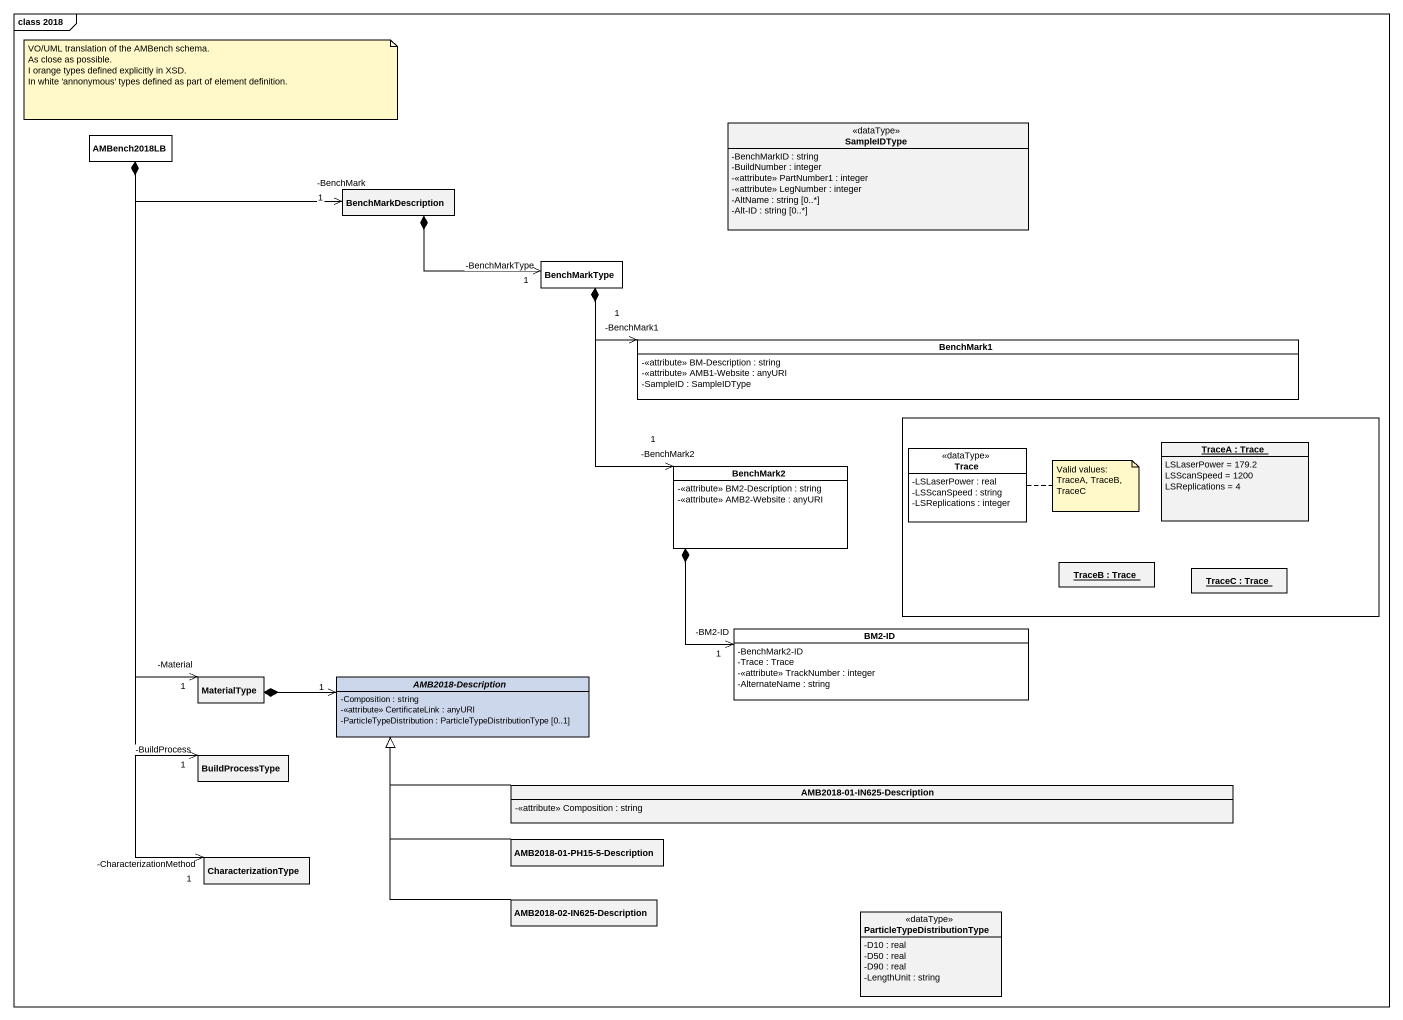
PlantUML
@startuml
mainframe class 2018
hide circle
hide empty members
skinparam classAttributeIconSize 0
class AMBench2018LB #FFFFFF
class SampleIDType <<dataType>> {
  -BenchMarkID : string
  -BuildNumber : integer
  -<<attribute>> PartNumber1 : integer
  -<<attribute>> LegNumber : integer
  -AltName : string [0..*]
  -Alt-ID : string [0..*]
}
class BenchMarkDescription
class BenchMarkType #FFFFFF
class BenchMark1 #FFFFFF {
  -<<attribute>> BM-Description : string
  -<<attribute>> AMB1-Website : anyURI
  -SampleID : SampleIDType
}
rectangle " " as rectangle1 {
  class Trace <<dataType>> #FFFFFF {
    -LSLaserPower : real
    -LSScanSpeed : string
    -LSReplications : integer
  }
  object "TraceA : Trace" as TraceA {
    LSLaserPower = 179.2
    LSScanSpeed = 1200
    LSReplications = 4
  }
  object "TraceB : Trace" as TraceB
  object "TraceC : Trace" as TraceC
}
class BenchMark2 #FFFFFF {
  -<<attribute>> BM2-Description : string
  -<<attribute>> AMB2-Website : anyURI
}
class "BM2-ID" as BM2_ID #FFFFFF {
  -BenchMark2-ID
  -Trace : Trace
  -<<attribute>> TrackNumber : integer
  -AlternateName : string
}
class MaterialType
abstract class "AMB2018-Description" as AMB2018_Description #CDD7EB {
  -Composition : string
  -<<attribute>> CertificateLink : anyURI
  -ParticleTypeDistribution : ParticleTypeDistributionType [0..1]
}
class BuildProcessType
class "AMB2018-01-IN625-Description" as AMB2018_01_IN625_Description {
  -<<attribute>> Composition : string
}
class "AMB2018-01-PH15-5-Description" as AMB2018_01_PH15_5
class CharacterizationType
class "AMB2018-02-IN625-Description" as AMB2018_02_IN625_Description
class ParticleTypeDistributionType <<dataType>> {
  -D10 : real
  -D50 : real
  -D90 : real
  -LengthUnit : string
}
AMBench2018LB *-right-> "-BenchMark\n1" BenchMarkDescription
AMBench2018LB *--> "-Material\n1" MaterialType
AMBench2018LB *--> "-BuildProcess\n1" BuildProcessType
AMBench2018LB *--> "-CharacterizationMethod\n1" CharacterizationType
BenchMarkDescription *-right-> "-BenchMarkType\n1" BenchMarkType
BenchMarkType *-right-> "-BenchMark1\n1" BenchMark1
BenchMarkType *--> "-BenchMark2\n1" BenchMark2
BenchMark2 *--> "-BM2-ID\n1" BM2_ID
MaterialType *-right-> "1" AMB2018_Description
AMB2018_01_IN625_Description -left-|> AMB2018_Description
AMB2018_01_PH15_5 -up-|> AMB2018_Description
AMB2018_02_IN625_Description -up-|> AMB2018_Description
note as N1
  VO/UML translation of the AMBench schema.
  As close as possible.
  I orange types defined explicitly in XSD.
  In white 'annonymous' types defined as part of element definition.
end note
note right of Trace : Valid values: TraceA, TraceB, TraceC
@enduml
